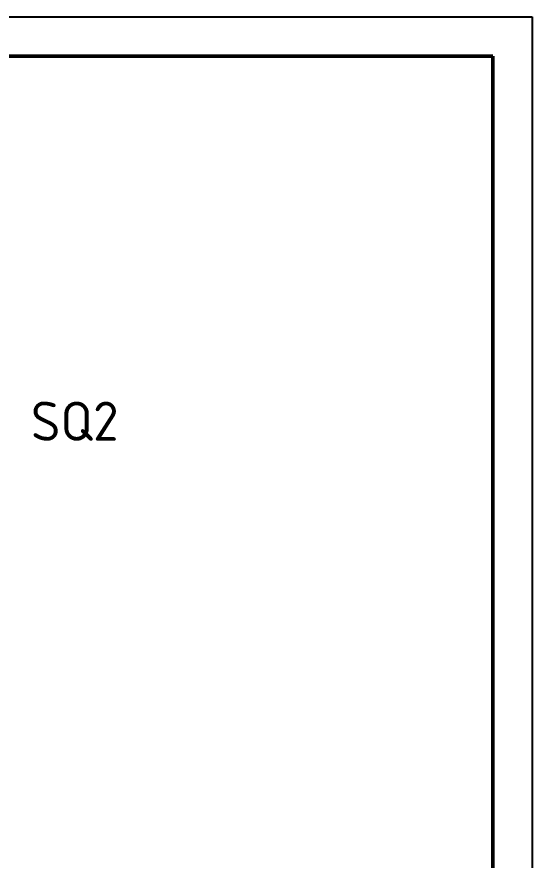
# Model space of a CAD drawing. Header units: millimetres. Extents: x 0 to 25230, y 0 to 17820.
# Drawn here: x 23258 to 25230, y 14593 to 17820 of the extents above; entities that cross this region are included whole.
import ezdxf

# ---------------------------------------------------------------- set-up
doc = ezdxf.new("R2010")
doc.units = ezdxf.units.MM
doc.header["$LTSCALE"] = 30
doc.layers.add('Кромка (ГОСТ)', color=7, linetype='Continuous', lineweight=50)
doc.layers.add('Обозначение (ГОСТ)', color=7, linetype='Continuous', lineweight=25)
doc.styles.add('Обычный текст (ГОСТ)', font='GOST Common Italic.ttf')

# ---------------------------------------------------------------- blocks, each defined once
blk = doc.blocks.new('Рамки ГОСТ_ граница 594x841_2')
at = {"layer": 'Кромка (ГОСТ)', "lineweight": 25}
for p, q in [((0, 594), (841, 594)), ((841, 594), (841, 0))]:
    blk.add_line(p, q, dxfattribs=at)
at = {"layer": 'Кромка (ГОСТ)'}
for p, q in [((836, 589), (20, 589)), ((836, 5), (836, 589))]:
    blk.add_line(p, q, dxfattribs=at)

msp = doc.modelspace()

# ---------------------------------------------------------------- block references
at = {"xscale": 30, "yscale": 30, "zscale": 30}
msp.add_blockref('Рамки ГОСТ_ граница 594x841_2', (0, 0), dxfattribs=at)

# ---------------------------------------------------------------- texts
at = {"layer": 'Обозначение (ГОСТ)', "insert": (23311.1579, 16347.8801), "char_height": 150, "attachment_point": 1, "style": 'Обычный текст (ГОСТ)'}
msp.add_mtext('\\fGOST Common|b0|i0;{\\H150.0000;SQ2}', dxfattribs=at)

doc.saveas('drawing.dxf')
